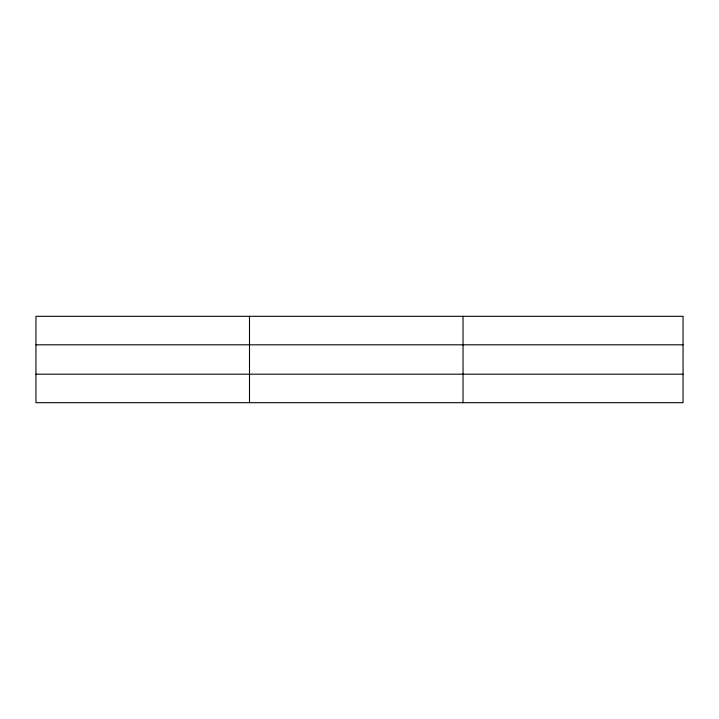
<?xml version="1.0" encoding="UTF-8"?>
<svg xmlns="http://www.w3.org/2000/svg" width="719" height="719" viewBox="0 0 719 719"><rect width="100%" height="100%" fill="white"/><g stroke="black" fill="none" stroke-linecap="round" stroke-linejoin="round"><path stroke-width="1.08" d="M249.493 402.685L249.493 316.315M463.036 402.685L463.036 316.315M683.05 374.186L683.05 402.685L35.95 402.685L35.95 316.315L683.05 316.315L683.05 374.186L35.95 374.186M35.95 344.814L683.05 344.814"/></g></svg>
